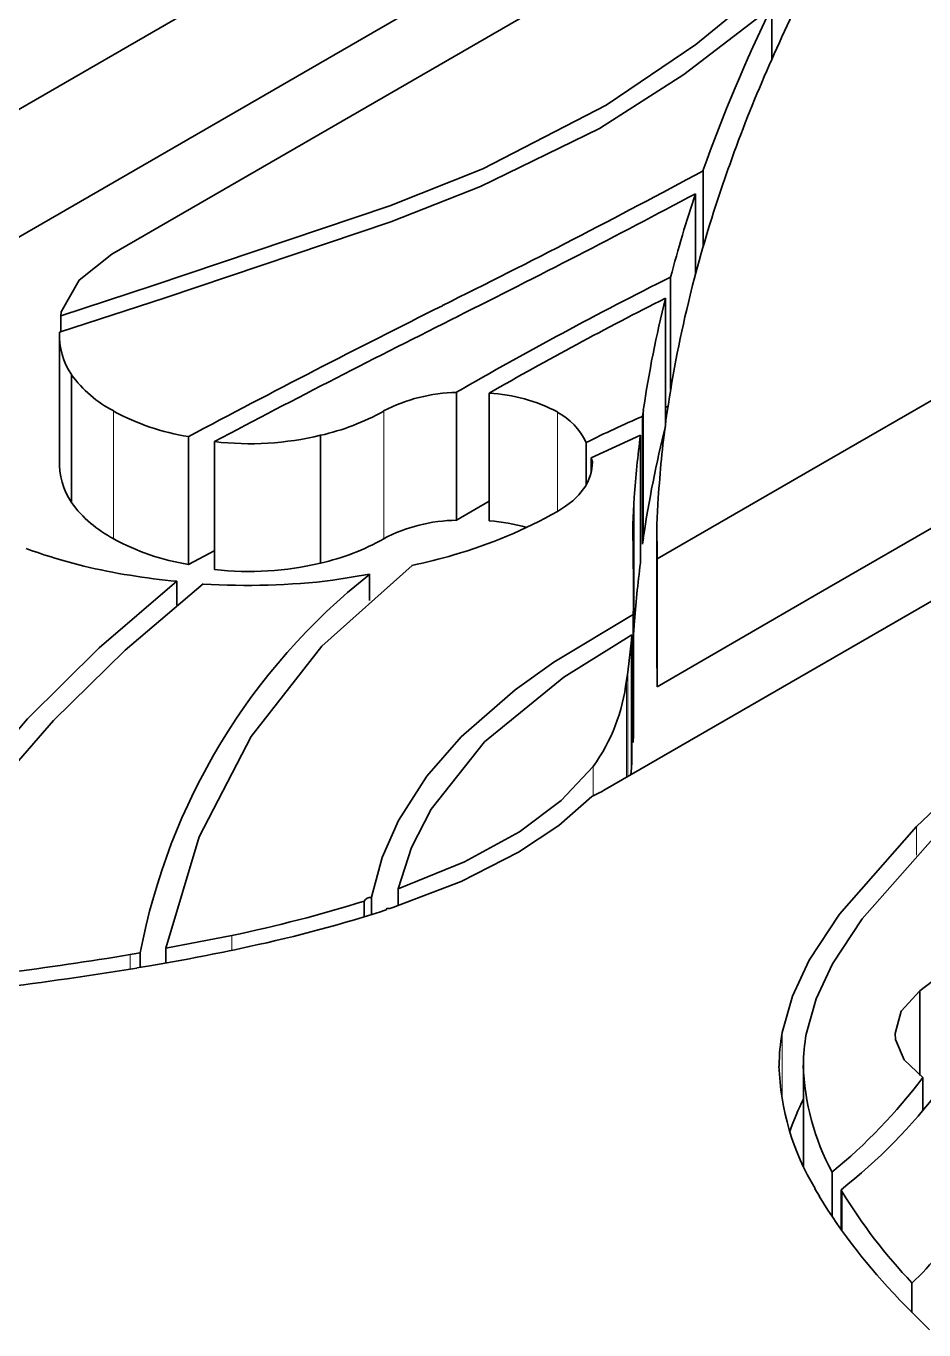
# Model space of a CAD drawing. Extents: x 321 to 857, y 218 to 648.
# Drawn here: x 713.95 to 716.821, y 625.96 to 630.125 of the extents above; entities that cross this region are included whole.
import ezdxf

# ---------------------------------------------------------------- set-up
doc = ezdxf.new("R2010")
doc.units = 0

msp = doc.modelspace()

# ---------------------------------------------------------------- linework, layer by layer
at = {"color": 7, "lineweight": 35, "ltscale": 0.061499}
for p, q in [((715.8058, 630.9443), (713.6755, 629.7144)), ((715.8058, 630.5361), (713.6755, 629.3062))]:
    msp.add_line(p, q, dxfattribs=at)
at = {"color": 7, "lineweight": 35, "ltscale": 0.0615}
msp.add_line((714.2249, 629.3972), (716.3553, 630.6271), dxfattribs=at)
at = {"color": 7, "lineweight": 35, "ltscale": 0.004189}
msp.add_line((716.3341, 630.1862), (716.3341, 630.0186), dxfattribs=at)
at = {"color": 7, "lineweight": 35, "ltscale": 0.006102}
msp.add_line((716.1146, 629.6633), (716.1146, 629.4192), dxfattribs=at)
at = {"color": 7, "lineweight": 35, "ltscale": 0.00108}
msp.add_line((716.1736, 629.6074), (716.1877, 629.6483), dxfattribs=at)
at = {"color": 7, "lineweight": 35, "ltscale": 0.006468}
msp.add_line((716.0901, 629.59), (716.0901, 629.3312), dxfattribs=at)
at = {"color": 7, "lineweight": 35, "ltscale": 0.032576}
for p, q in [((717.619, 629.3762), (716.4905, 628.7247)), ((717.619, 628.9679), (716.4905, 628.3164))]:
    msp.add_line(p, q, dxfattribs=at)
at = {"color": 7, "lineweight": 35, "ltscale": 0.00899}
msp.add_line((716.011, 629.3236), (716.011, 628.964), dxfattribs=at)
at = {"color": 7, "lineweight": 35, "ltscale": 0.007782}
msp.add_line((714.3572, 629.2963), (714.0612, 629.2), dxfattribs=at)
at = {"color": 7, "lineweight": 35, "ltscale": 0.00082306}
msp.add_line((716.0733, 629.2657), (716.0814, 629.2977), dxfattribs=at)
at = {"color": 7, "lineweight": 35, "ltscale": 0.008887}
msp.add_line((714.0569, 629.1473), (714.3949, 629.2576), dxfattribs=at)
at = {"color": 7, "lineweight": 35, "ltscale": 0.010205}
for p, q in [((715.9942, 629.256), (715.9942, 628.8478)), ((715.327, 628.9556), (715.327, 628.5474)), ((714.4693, 628.8135), (714.4693, 628.4053)), ((714.5534, 628.798), (714.5534, 628.3898)), ((714.892, 628.8177), (714.892, 628.4095)), ((715.9683, 628.4282), (715.9683, 628.02)), ((715.8928, 628.3392), (715.8928, 627.931)), ((715.887, 628.1805), (715.887, 627.7723))]:
    msp.add_line(p, q, dxfattribs=at)
at = {"color": 7, "lineweight": 35, "ltscale": 0.00031692}
msp.add_line((714.0612, 629.2), (714.0623, 629.2126), dxfattribs=at)
at = {"color": 7, "lineweight": 35, "ltscale": 0.001282}
msp.add_line((714.0612, 629.2), (714.0612, 629.1487), dxfattribs=at)
at = {"color": 7, "lineweight": 35, "ltscale": 0.010207}
for p, q in [((714.0569, 629.1432), (714.0569, 628.7349)), ((714.0959, 629.012), (714.0959, 628.6037)), ((715.4313, 628.9531), (715.4313, 628.5449)), ((715.9208, 628.8784), (715.9208, 628.4702)), ((715.9144, 628.8188), (715.9144, 628.4106)), ((715.9671, 628.5205), (715.9671, 628.1122)), ((715.9684, 628.4232), (715.9684, 628.0149)), ((715.891, 628.2453), (715.891, 627.837)), ((715.8859, 628.1635), (715.8859, 627.7552))]:
    msp.add_line(p, q, dxfattribs=at)
at = {"color": 7, "lineweight": 35, "ltscale": 0.000255898}
msp.add_line((716.0034, 628.9115), (715.9942, 628.9069), dxfattribs=at)
at = {"color": 7, "lineweight": 13, "ltscale": 0.010205}
msp.add_line((714.2305, 628.8954), (714.2305, 628.4872), dxfattribs=at)
at = {"color": 7, "lineweight": 13, "ltscale": 0.010207}
for p, q in [((715.0939, 628.8954), (715.0939, 628.4871)), ((715.9238, 628.8981), (715.9238, 628.4899)), ((715.8947, 628.6197), (715.8947, 628.2114)), ((715.8918, 628.2682), (715.8918, 627.8599))]:
    msp.add_line(p, q, dxfattribs=at)
at = {"color": 7, "lineweight": 13, "ltscale": 0.00793}
msp.add_line((715.6489, 628.8922), (715.6489, 628.575), dxfattribs=at)
at = {"color": 7, "lineweight": 35, "ltscale": 0.000498271}
for p, q in [((715.9238, 628.8981), (715.9208, 628.8784)), ((715.9238, 628.4899), (715.9208, 628.4702))]:
    msp.add_line(p, q, dxfattribs=at)
at = {"color": 7, "lineweight": 35, "ltscale": 0.00072161}
msp.add_line((715.9961, 628.8659), (716.0002, 628.8945), dxfattribs=at)
at = {"color": 7, "lineweight": 35, "ltscale": 0.003406}
msp.add_line((715.741, 628.7955), (715.741, 628.6593), dxfattribs=at)
at = {"color": 7, "lineweight": 35, "ltscale": 0.004335}
msp.add_line((715.757, 628.7462), (715.9144, 628.8188), dxfattribs=at)
at = {"color": 7, "lineweight": 35, "ltscale": 0.00033199}
msp.add_line((715.761, 628.7336), (715.757, 628.7462), dxfattribs=at)
at = {"color": 7, "lineweight": 35, "ltscale": 0.00118}
msp.add_line((715.757, 628.7462), (715.757, 628.699), dxfattribs=at)
at = {"color": 7, "lineweight": 35, "ltscale": 0.015074}
for p, q in [((716.4905, 628.7247), (715.9684, 628.4232)), ((716.4905, 628.3164), (715.9684, 628.0149))]:
    msp.add_line(p, q, dxfattribs=at)
at = {"color": 7, "lineweight": 35, "ltscale": 0.002141}
msp.add_line((715.8947, 628.6197), (715.8903, 628.5342), dxfattribs=at)
at = {"color": 7, "lineweight": 35, "ltscale": 0.002113}
msp.add_line((715.9672, 628.5336), (715.9716, 628.618), dxfattribs=at)
at = {"color": 7, "lineweight": 35, "ltscale": 0.003007}
msp.add_line((715.4313, 628.6072), (715.327, 628.5474), dxfattribs=at)
at = {"color": 7, "lineweight": 35, "ltscale": 0.000186157}
msp.add_line((715.8903, 628.5342), (715.8903, 628.5267), dxfattribs=at)
at = {"color": 7, "lineweight": 35, "ltscale": 0.000184657}
msp.add_line((715.9671, 628.5262), (715.9672, 628.5336), dxfattribs=at)
at = {"color": 7, "lineweight": 35, "ltscale": 0.000149536}
msp.add_line((715.8901, 628.5271), (715.8901, 628.5211), dxfattribs=at)
at = {"color": 7, "lineweight": 35, "ltscale": 0.001999}
msp.add_line((715.8901, 628.5211), (715.8914, 628.4412), dxfattribs=at)
at = {"color": 7, "lineweight": 35, "ltscale": 0.00072937}
msp.add_line((715.8903, 628.5286), (715.8903, 628.4995), dxfattribs=at)
at = {"color": 7, "lineweight": 35, "ltscale": 0.000143433}
msp.add_line((715.9671, 628.5205), (715.9671, 628.5262), dxfattribs=at)
at = {"color": 7, "lineweight": 35, "ltscale": 0.00197}
for p, q in [((715.9683, 628.4417), (715.9671, 628.5205)), ((715.9683, 628.0334), (715.9671, 628.1122))]:
    msp.add_line(p, q, dxfattribs=at)
at = {"color": 7, "lineweight": 35, "ltscale": 0.002385}
msp.add_line((714.5535, 628.4502), (714.4693, 628.4053), dxfattribs=at)
at = {"color": 7, "lineweight": 35, "ltscale": 0.002548}
msp.add_line((715.8914, 628.4412), (715.8928, 628.3392), dxfattribs=at)
at = {"color": 7, "lineweight": 35, "ltscale": 0.00046387}
msp.add_line((715.9684, 628.4232), (715.9683, 628.4417), dxfattribs=at)
at = {"color": 7, "lineweight": 13, "ltscale": 0.000306702}
msp.add_line((715.9683, 628.4417), (715.9683, 628.4294), dxfattribs=at)
at = {"color": 7, "lineweight": 35, "ltscale": 0.002955}
msp.add_line((714.9313, 628.3549), (715.0479, 628.3745), dxfattribs=at)
at = {"color": 7, "lineweight": 35, "ltscale": 0.0021}
msp.add_line((715.0479, 628.3745), (715.0479, 628.2905), dxfattribs=at)
at = {"color": 7, "lineweight": 35, "ltscale": 0.035898}
msp.add_line((715.802, 627.6863), (717.0455, 628.4042), dxfattribs=at)
at = {"color": 7, "lineweight": 35, "ltscale": 0.001915}
msp.add_line((714.4325, 628.3517), (714.4325, 628.2751), dxfattribs=at)
at = {"color": 7, "lineweight": 35, "ltscale": 0.001776}
msp.add_line((715.8928, 628.3392), (715.8918, 628.2682), dxfattribs=at)
at = {"color": 7, "lineweight": 35, "ltscale": 0.000572603}
for p, q in [((715.8918, 628.2682), (715.891, 628.2453)), ((715.8918, 627.8599), (715.891, 627.837))]:
    msp.add_line(p, q, dxfattribs=at)
at = {"color": 7, "lineweight": 35, "ltscale": 0.000761359}
msp.add_line((715.8947, 628.2114), (715.8928, 628.181), dxfattribs=at)
at = {"color": 7, "lineweight": 35, "ltscale": 0.002569}
msp.add_line((715.8859, 628.1635), (715.8742, 628.0613), dxfattribs=at)
at = {"color": 7, "lineweight": 35, "ltscale": 0.000428229}
msp.add_line((715.887, 628.1805), (715.8859, 628.1635), dxfattribs=at)
at = {"color": 7, "lineweight": 35, "ltscale": 0.000675432}
msp.add_line((715.8742, 628.0613), (715.8703, 628.0346), dxfattribs=at)
at = {"color": 7, "lineweight": 13, "ltscale": 0.007722}
msp.add_line((715.8703, 628.0346), (715.8703, 627.7257), dxfattribs=at)
at = {"color": 7, "lineweight": 13, "ltscale": 0.008336}
msp.add_line((715.8742, 628.0613), (715.8742, 627.7279), dxfattribs=at)
at = {"color": 7, "lineweight": 35, "ltscale": 0.001778}
msp.add_line((715.8928, 627.931), (715.8918, 627.8599), dxfattribs=at)
at = {"color": 7, "lineweight": 13, "ltscale": 0.002367}
msp.add_line((715.7629, 627.7599), (715.7629, 627.6653), dxfattribs=at)
at = {"color": 7, "lineweight": 35, "ltscale": 0.000547657}
msp.add_line((715.8859, 627.7552), (715.8836, 627.7334), dxfattribs=at)
at = {"color": 7, "lineweight": 35, "ltscale": 0.000429751}
msp.add_line((715.887, 627.7723), (715.8859, 627.7552), dxfattribs=at)
at = {"color": 7, "lineweight": 35, "ltscale": 0.000716522}
msp.add_line((715.7592, 627.6637), (715.7849, 627.6764), dxfattribs=at)
at = {"color": 7, "lineweight": 35, "ltscale": 7.93017e-05}
msp.add_line((715.7849, 627.6764), (715.7877, 627.678), dxfattribs=at)
at = {"color": 7, "lineweight": 35, "ltscale": 0.000414301}
msp.add_line((715.7877, 627.678), (715.802, 627.6863), dxfattribs=at)
at = {"color": 7, "lineweight": 13, "ltscale": 0.002299}
msp.add_line((716.7975, 627.5688), (716.7975, 627.4769), dxfattribs=at)
at = {"color": 7, "lineweight": 35, "ltscale": 0.001344}
msp.add_line((715.1397, 627.3687), (715.1397, 627.3149), dxfattribs=at)
at = {"color": 7, "lineweight": 35, "ltscale": 0.001266}
msp.add_line((715.0313, 627.3303), (715.0313, 627.2796), dxfattribs=at)
at = {"color": 7, "lineweight": 35, "ltscale": 0.001385}
msp.add_line((715.0543, 627.3422), (715.0543, 627.2867), dxfattribs=at)
at = {"color": 7, "lineweight": 35, "ltscale": 0.000537547}
msp.add_line((715.0834, 627.296), (715.1039, 627.3026), dxfattribs=at)
at = {"color": 7, "lineweight": 35, "ltscale": 0.00026105}
msp.add_line((715.1132, 627.3058), (715.123, 627.3092), dxfattribs=at)
at = {"color": 7, "lineweight": 35, "ltscale": 0.005391}
msp.add_line((714.6086, 627.2202), (714.3969, 627.1797), dxfattribs=at)
at = {"color": 7, "lineweight": 13, "ltscale": 0.001187}
msp.add_line((714.6086, 627.2202), (714.6086, 627.1727), dxfattribs=at)
at = {"color": 7, "lineweight": 35, "ltscale": 0.000801224}
msp.add_line((714.3153, 627.1644), (714.2837, 627.1591), dxfattribs=at)
at = {"color": 7, "lineweight": 13, "ltscale": 0.00116}
msp.add_line((714.2837, 627.1591), (714.2837, 627.1127), dxfattribs=at)
at = {"color": 7, "lineweight": 35, "ltscale": 0.001158}
msp.add_line((714.3153, 627.1644), (714.3153, 627.118), dxfattribs=at)
at = {"color": 7, "lineweight": 35, "ltscale": 0.00119}
msp.add_line((714.3969, 627.1797), (714.3969, 627.1321), dxfattribs=at)
at = {"color": 7, "lineweight": 35, "ltscale": 0.001048}
msp.add_line((714.305, 627.1163), (714.3463, 627.1232), dxfattribs=at)
at = {"color": 7, "lineweight": 35, "ltscale": 0.003874}
msp.add_line((716.9314, 627.1375), (716.8081, 627.0436), dxfattribs=at)
at = {"color": 7, "lineweight": 35, "ltscale": 0.006775}
msp.add_line((716.8081, 627.0436), (716.8081, 626.7726), dxfattribs=at)
at = {"color": 7, "lineweight": 13, "ltscale": 0.005426}
msp.add_line((716.3677, 626.9097), (716.3677, 626.6927), dxfattribs=at)
at = {"color": 7, "lineweight": 35, "ltscale": 0.000471062}
msp.add_line((716.7283, 626.907), (716.7296, 626.8882), dxfattribs=at)
at = {"color": 7, "lineweight": 35, "ltscale": 0.008095}
msp.add_line((716.4355, 626.8062), (716.4355, 626.4824), dxfattribs=at)
at = {"color": 7, "lineweight": 35, "ltscale": 0.002646}
msp.add_line((716.8171, 626.7661), (716.8171, 626.6602), dxfattribs=at)
at = {"color": 7, "lineweight": 35, "ltscale": 0.003526}
msp.add_line((716.527, 626.4634), (716.527, 626.3224), dxfattribs=at)
at = {"color": 7, "lineweight": 35, "ltscale": 0.0006953}
msp.add_line((716.4722, 626.4109), (716.4865, 626.387), dxfattribs=at)
at = {"color": 7, "lineweight": 35, "ltscale": 0.000166181}
msp.add_line((716.5592, 626.4014), (716.5558, 626.4072), dxfattribs=at)
at = {"color": 7, "lineweight": 35, "ltscale": 0.003163}
msp.add_line((716.5558, 626.4072), (716.5558, 626.2806), dxfattribs=at)
at = {"color": 7, "lineweight": 13, "ltscale": 0.003139}
msp.add_line((716.5592, 626.4014), (716.5592, 626.2759), dxfattribs=at)
at = {"color": 7, "lineweight": 35, "ltscale": 0.002354}
msp.add_line((716.7823, 626.1099), (716.7823, 626.0157), dxfattribs=at)
at = {"color": 7, "lineweight": 35, "ltscale": 0.00072196}
msp.add_line((716.7397, 626.0598), (716.7597, 626.039), dxfattribs=at)
at = {"color": 7, "lineweight": 35, "ltscale": 0.002792}
msp.add_line((716.7597, 626.039), (716.8386, 625.96), dxfattribs=at)
at = {"color": 7, "lineweight": 35}
for points in [[(716.3984, 630.3176), (716.0916, 630.0669), (715.8049, 629.8726), (715.4105, 629.6697), (715.1133, 629.551), (714.3572, 629.2963)], [(714.3949, 629.2576), (715.1162, 629.5002), (715.4036, 629.6125), (715.7834, 629.7986), (716.0537, 629.9705), (716.3341, 630.1862)], [(714.0623, 629.2126), (714.1198, 629.3138), (714.2249, 629.3972)], [(714.3969, 627.1797), (714.5043, 627.5353), (714.6704, 627.8561), (714.8965, 628.1443), (715.1843, 628.402)], [(714.4325, 628.3517), (714.184, 628.1389), (713.9554, 627.912), (713.7932, 627.7236), (713.6493, 627.5265), (713.5112, 627.2915), (713.4036, 627.0448)], [(713.4863, 627.0537), (713.5951, 627.297), (713.734, 627.5289), (713.8771, 627.7219), (714.0377, 627.9064), (714.2671, 628.1318), (714.5164, 628.3431)], [(715.891, 628.2453), (715.6381, 628.0937), (715.5142, 628.0054), (715.3419, 627.8552), (715.2312, 627.7286), (715.1411, 627.5879), (715.089, 627.4697), (715.0543, 627.3422)], [(715.1397, 627.3687), (715.1826, 627.5017), (715.2451, 627.6241), (715.4165, 627.8389), (715.6693, 628.0455), (715.887, 628.1805)], [(717.786, 628.1885), (717.5528, 628.1106), (717.3481, 628.0114), (717.1415, 627.8765), (717.0183, 627.7778), (716.7975, 627.5688)], [(715.7629, 627.7599), (715.6611, 627.6511), (715.5278, 627.5516), (715.3519, 627.4556), (715.1397, 627.3687)], [(715.123, 627.3092), (715.3413, 627.3931), (715.5243, 627.4858), (715.6531, 627.5714), (715.7592, 627.6637)], [(716.7975, 627.5688), (716.5511, 627.2886), (716.4544, 627.1408), (716.4008, 627.0267), (716.3677, 626.9097)], [(716.4445, 626.9051), (716.4765, 627.0182), (716.5288, 627.1291), (716.6234, 627.273), (716.8648, 627.5469)], [(715.1039, 627.3026), (715.1031, 627.3044), (715.1028, 627.3054), (715.1044, 627.3063), (715.11, 627.306), (715.1132, 627.3058)], [(716.8081, 627.0436), (716.7483, 626.9778), (716.7283, 626.907)], [(716.7296, 626.8882), (716.7574, 626.8225), (716.8171, 626.7661)]]:
    msp.add_lwpolyline(points, dxfattribs=at)
for centre, radius, start, end in [((709.1217, 643.453), 14.0191, 287.7529, 291.43864), ((720.7924, 628.042), 4.8769, 153.2803, 160.7702), ((720.8102, 627.9971), 4.9826, 153.9396, 160.4639), ((703.208, 653.6343), 27.2251, 296.32593, 298.29924), ((701.1734, 657.5955), 31.7306, 296.50155, 298.04137), ((720.5417, 628.1228), 4.6871, 161.7588, 165.1558), ((720.3505, 628.1962), 4.4089, 161.3313, 165.5324), ((721.6956, 617.9276), 12.735, 116.51095, 120.00631), ((721.6542, 618.0587), 12.5465, 116.81569, 119.73503), ((719.7043, 628.3384), 3.8218, 166.108, 171.5787), ((719.8394, 628.3313), 3.8802, 166.0647, 171.6549), ((730.4824, 598.7158), 34.0926, 116.47822, 118.01464), ((731.1261, 597.5178), 35.3994, 116.49724, 117.91528), ((714.2802, 629.1378), 0.2232, 177.5541, 214.3338), ((714.4067, 629.2393), 0.3857, 216.179, 242.8711), ((715.3352, 628.4312), 0.5238, 90.9008, 117.4623), ((715.4039, 628.4256), 0.5276, 62.2886, 87.02), ((714.5905, 629.5649), 0.7606, 241.736, 260.8374), ((714.718, 629.5761), 0.7778, 282.9221, 298.9096), ((715.5455, 628.7009), 0.2172, 25.8273, 61.6023), ((717.4784, 625.2795), 3.9216, 113.4024, 116.296), ((719.4373, 628.4012), 3.4724, 172.3088, 176.4198), ((719.7043, 627.9302), 3.8218, 166.108, 171.5787), ((714.6658, 629.7567), 0.9655, 263.3137, 283.5481), ((719.3324, 628.3751), 3.4465, 172.6033, 175.9303), ((714.2802, 628.7296), 0.2232, 177.5541, 214.3338), ((714.4067, 628.8311), 0.3857, 216.179, 242.8711), ((714.8938, 629.9105), 1.5343, 286.0532, 299.4853), ((715.3352, 628.023), 0.5238, 90.9008, 117.4623), ((715.3754, 627.8651), 0.682, 75.0514, 85.2943), ((714.5842, 630.2115), 1.8662, 250.15, 256.0767), ((714.5905, 629.1567), 0.7606, 241.736, 260.8374), ((714.718, 629.1678), 0.7778, 282.9221, 298.9096), ((714.6658, 629.3484), 0.9655, 263.3137, 283.5481), ((714.7047, 630.5997), 2.2492, 282.3092, 285.8264), ((719.3324, 627.9669), 3.4465, 172.6033, 175.9303), ((714.6318, 630.5194), 2.1768, 256.8118, 264.7469), ((716.302, 626.7872), 2.0219, 128.3125, 169.252), ((714.6587, 630.6385), 2.2999, 266.4521, 276.8074), ((715.2932, 628.0996), 0.58, 324.1219, 353.5739), ((713.6953, 631.6013), 4.4753, 281.7767, 287.3707), ((715.0538, 627.3145), 0.0273, 88.9464, 145.0402), ((713.6776, 631.7484), 4.6692, 281.84, 287.5229), ((712.0878, 640.7646), 13.7818, 275.82353, 279.168), ((713.0632, 634.6533), 7.6386, 279.66964, 281.87957), ((711.9393, 641.9265), 14.9983, 275.6324, 279.07547), ((716.9509, 626.8036), 0.5928, 169.6839, 180.0675), ((716.9826, 626.8069), 0.547, 169.6626, 180.0809), ((717.1653, 626.8284), 0.8083, 181.8123, 211.0691), ((717.1968, 626.8285), 0.7621, 181.6787, 208.5909), ((715.3957, 627.8426), 1.7834, 309.3625, 322.8622), ((715.4287, 627.8328), 1.8172, 308.3307, 322.7028), ((717.1614, 626.3289), 0.8138, 153.0564, 161.0012), ((718.0663, 627.3519), 1.8515, 211.4133, 224.2442), ((718.0768, 627.3364), 1.7829, 211.6361, 223.456)]:
    msp.add_arc(centre, radius, start, end, dxfattribs=at)
for centre, major_axis, ratio, start_param, end_param in [((678.4028, 638.3926), (37.3536, -9.6959), 0.060838, 6.221465, 6.298881), ((713.6928, 631.4143), (2.9314, -5.4182), 0.350189, 0.089688, 0.320255)]:
    msp.add_ellipse(centre, major_axis=major_axis, ratio=ratio, start_param=start_param, end_param=end_param, dxfattribs=at)

doc.saveas('drawing.dxf')
